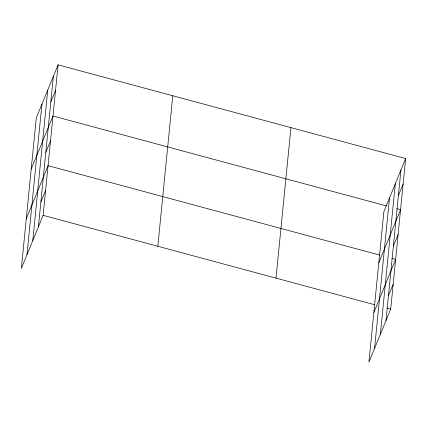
<?xml version="1.0" encoding="UTF-8"?>
<svg xmlns="http://www.w3.org/2000/svg" width="427" height="427" viewBox="0 0 427 427"><rect width="100%" height="100%" fill="white"/><g stroke="black" fill="none" stroke-linecap="round" stroke-linejoin="round"><path stroke-width="0.64" d="M26.981 254.716L41.921 104.209M32.783 240.572L47.723 90.065M38.414 226.844L53.354 76.337M58.072 64.835L36.29 117.937L21.35 268.444L43.132 215.336L58.072 64.835L405.65 158.556L390.71 309.063L368.928 362.165L383.868 211.664L405.65 158.556M157.83 246.267L172.775 95.76M276.007 278.132L290.947 127.625M374.559 348.437L389.499 197.931M380.361 334.293L395.301 183.786M385.992 320.565L400.932 170.058M50.813 101.925L55.531 90.417M31.214 169.113L52.991 116.005L386.552 205.947M45.806 152.343L50.525 140.835M26.282 218.779L48.064 165.671L379.71 255.095M40.88 202.008L45.598 190.506M398.391 195.646L403.109 184.138M378.786 262.835L400.569 209.726L396.747 208.696M393.384 246.064L398.103 234.562M373.86 312.5L395.637 259.392L391.815 258.362M388.453 295.73L393.171 284.227M43.132 215.336L374.778 304.766M386.883 308.027L390.71 309.063"/></g></svg>
